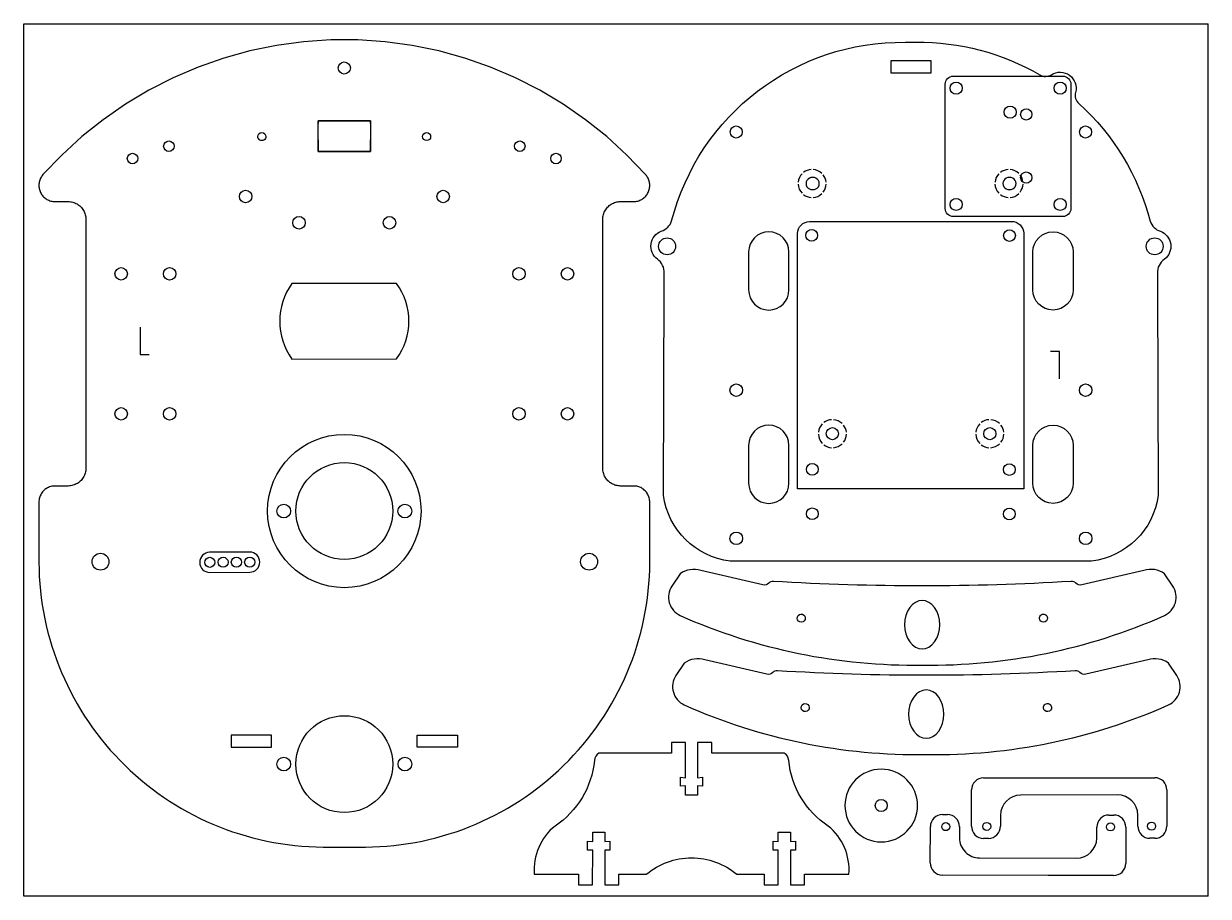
# Model space of a CAD drawing. Extents: x 670 to 963, y 34 to 250.
import ezdxf

# ---------------------------------------------------------------- set-up
doc = ezdxf.new("R2010")
doc.units = 0
doc.layers.get('0').update_dxf_attribs({"linetype": 'CONTINUOUS'})
doc.layers.add('20', color=178, linetype='CONTINUOUS')

# ---------------------------------------------------------------- blocks, each defined once
blk = doc.blocks.new('BOTTOM_PLATE')
at = {"color": 1, "linetype": 'CONTINUOUS'}
for p, q in [((-225.88, 372.61), (-235.78, 372.55)), ((-235.75, 367.56), (-225.85, 367.62))]:
    blk.add_line(p, q, dxfattribs=at)
at = {"color": 5, "linetype": 'BYBLOCK'}
blk.add_lwpolyline([(-138.41, 393.38), (-138.41, 409.98), (-138.41, 438.48), (-138.41, 455.08), (-138.4, 455.38), (-138.37, 455.68), (-138.32, 455.98), (-138.25, 456.27), (-138.16, 456.56), (-138.05, 456.84), (-137.92, 457.11), (-137.77, 457.37), (-137.61, 457.62), (-137.43, 457.86), (-137.23, 458.09), (-137.02, 458.3), (-136.79, 458.5), (-136.55, 458.68), (-136.3, 458.84), (-136.04, 458.99), (-135.76, 459.12), (-135.49, 459.23), (-135.2, 459.32), (-134.91, 459.39), (-134.61, 459.44), (-134.31, 459.47), (-134.01, 459.48), (-130.77, 459.48), (-130.51, 459.49), (-130.25, 459.52), (-129.99, 459.56), (-129.73, 459.62), (-129.48, 459.7), (-129.24, 459.79), (-129, 459.9), (-128.77, 460.02), (-128.54, 460.16), (-128.33, 460.32), (-128.13, 460.48), (-127.94, 460.66), (-127.76, 460.86), (-127.59, 461.06), (-127.44, 461.27), (-127.3, 461.5), (-127.18, 461.73), (-127.07, 461.97), (-126.98, 462.22), (-126.9, 462.47), (-126.85, 462.72), (-126.8, 462.98), (-126.78, 463.24), (-126.77, 463.51), (-126.78, 463.77), (-126.81, 464.03), (-126.85, 464.29), (-126.92, 464.54), (-126.99, 464.8), (-127.09, 465.04), (-127.2, 465.28), (-127.32, 465.51), (-127.46, 465.73), (-127.62, 465.94), (-127.79, 466.15), (-132.44, 471.02), (-137.41, 475.57), (-142.67, 479.78), (-148.21, 483.62), (-153.99, 487.08), (-160, 490.15), (-166.19, 492.8), (-172.55, 495.03), (-179.05, 496.82), (-185.65, 498.18), (-192.33, 499.08), (-199.05, 499.53), (-205.79, 499.53), (-212.52, 499.08), (-219.19, 498.18), (-225.8, 496.82), (-232.29, 495.03), (-238.65, 492.8), (-244.85, 490.15), (-250.85, 487.08), (-256.63, 483.62), (-262.17, 479.78), (-267.44, 475.57), (-272.41, 471.02), (-277.06, 466.15), (-277.23, 465.94), (-277.38, 465.73), (-277.52, 465.51), (-277.65, 465.28), (-277.76, 465.04), (-277.85, 464.8), (-277.93, 464.54), (-277.99, 464.29), (-278.04, 464.03), (-278.06, 463.77), (-278.07, 463.51), (-278.07, 463.24), (-278.04, 462.98), (-278, 462.72), (-277.94, 462.47), (-277.87, 462.22), (-277.77, 461.97), (-277.67, 461.73), (-277.54, 461.5), (-277.41, 461.27), (-277.25, 461.06), (-277.09, 460.86), (-276.91, 460.66), (-276.72, 460.48), (-276.52, 460.32), (-276.3, 460.16), (-276.08, 460.02), (-275.85, 459.9), (-275.61, 459.79), (-275.36, 459.7), (-275.11, 459.62), (-274.86, 459.56), (-274.6, 459.52), (-274.34, 459.49), (-274.07, 459.48), (-270.83, 459.48), (-270.55, 459.47), (-270.26, 459.45), (-269.97, 459.4), (-269.69, 459.33), (-269.42, 459.25), (-269.15, 459.15), (-268.89, 459.03), (-268.63, 458.89), (-268.39, 458.74), (-268.15, 458.57), (-267.93, 458.39), (-267.72, 458.2), (-267.53, 457.99), (-267.34, 457.76), (-267.17, 457.53), (-267.02, 457.28), (-266.89, 457.03), (-266.77, 456.77), (-266.67, 456.5), (-266.58, 456.22), (-266.52, 455.94), (-266.47, 455.66), (-266.44, 455.37), (-266.43, 455.08), (-266.43, 438.48), (-266.43, 409.98), (-266.43, 393.38), (-266.44, 393.08), (-266.47, 392.78), (-266.53, 392.49), (-266.6, 392.2), (-266.69, 391.91), (-266.8, 391.63), (-266.93, 391.36), (-267.07, 391.1), (-267.24, 390.85), (-267.42, 390.61), (-267.62, 390.38), (-267.83, 390.17), (-268.06, 389.97), (-268.3, 389.79), (-268.55, 389.62), (-268.81, 389.48), (-269.08, 389.35), (-269.36, 389.24), (-269.65, 389.15), (-269.94, 389.08), (-270.23, 389.03), (-270.53, 388.99), (-270.83, 388.98), (-274.07, 388.98), (-274.35, 388.97), (-274.62, 388.95), (-274.89, 388.9), (-275.15, 388.84), (-275.41, 388.75), (-275.67, 388.65), (-275.91, 388.54), (-276.15, 388.4), (-276.38, 388.25), (-276.6, 388.09), (-276.8, 387.91), (-277, 387.71), (-277.18, 387.51), (-277.34, 387.29), (-277.49, 387.06), (-277.62, 386.82), (-277.74, 386.58), (-277.84, 386.32), (-277.92, 386.06), (-277.99, 385.8), (-278.04, 385.53), (-278.06, 385.26), (-278.06, 371.84, 0.418085), (-207.65, 299.48), (-197.19, 299.48, 0.417964), (-126.77, 371.85), (-126.77, 385.26), (-126.81, 385.51), (-126.85, 385.76), (-126.91, 386.02), (-126.98, 386.27), (-127.08, 386.51), (-127.18, 386.75), (-127.31, 386.98), (-127.45, 387.21), (-127.6, 387.42), (-127.76, 387.62), (-127.94, 387.81), (-128.13, 387.99), (-128.34, 388.16), (-128.55, 388.31), (-128.77, 388.45), (-129, 388.57), (-129.24, 388.68), (-129.49, 388.77), (-129.74, 388.85), (-129.99, 388.91), (-130.25, 388.95), (-130.51, 388.98), (-130.77, 388.98), (-134.01, 388.98), (-134.3, 388.99), (-134.59, 389.02), (-134.87, 389.07), (-135.15, 389.13), (-135.43, 389.22), (-135.7, 389.32), (-135.96, 389.44), (-136.21, 389.57), (-136.46, 389.73), (-136.69, 389.89), (-136.91, 390.08), (-137.12, 390.27), (-137.32, 390.48), (-137.5, 390.71), (-137.67, 390.94), (-137.82, 391.18), (-137.96, 391.44), (-138.08, 391.7), (-138.18, 391.97), (-138.26, 392.25), (-138.33, 392.53), (-138.37, 392.81), (-138.4, 393.1)], format="xyb", close=True, dxfattribs=at)
at = {"color": 1, "linetype": 'BYBLOCK'}
for points in [[(-203.93, 492.59, -1), (-200.93, 492.59, -1)], [(-223.85, 475.58, -1), (-221.85, 475.59, -1)], [(-183.04, 475.59, -1), (-181.04, 475.59, -1)], [(-189.47, 420.47, 0.323544), (-189.47, 439.21), (-215.41, 439.21, 0.323544), (-215.4, 420.46)], [(-214.43, 382.78, -1), (-190.43, 382.78, -1)], [(-219.13, 382.78, -1), (-215.73, 382.78, -1)], [(-189.13, 382.78, -1), (-185.73, 382.78, -1)]]:
    blk.add_lwpolyline(points, format="xyb", close=True, dxfattribs=at)
for points in [[(-208.93, 478.8), (-208.93, 478.8), (-208.93, 479.48), (-195.93, 479.48), (-195.93, 478.8), (-195.93, 478.8), (-195.93, 474.8), (-195.93, 474.8), (-195.93, 471.88), (-208.93, 471.88), (-208.93, 474.8), (-208.93, 474.8)], [(-220.42, 324.25), (-220.42, 327.25), (-230.42, 327.25), (-230.42, 324.25)], [(-184.42, 324.25), (-184.42, 327.25), (-174.42, 327.25), (-174.42, 324.25)]]:
    blk.add_lwpolyline(points, close=True, dxfattribs=at)
at = {"color": 1}
for points in [[(-195.93, 478.8), (-195.93, 479.48), (-208.93, 479.48), (-208.93, 478.8)], [(-208.93, 474.8), (-208.93, 471.88), (-195.93, 471.88), (-195.93, 474.8)]]:
    blk.add_lwpolyline(points, dxfattribs=at)
at = {"color": 1, "linetype": 'BYBLOCK'}
for points in [[(-253.01, 428.32), (-253.01, 421.58)], [(-253.01, 421.58), (-250.76, 421.58)]]:
    blk.add_lwpolyline(points, dxfattribs=at)
for centre, radius in [((-245.88, 473.21), 1.3), ((-158.97, 473.21), 1.3), ((-254.87, 470.15), 1.3), ((-149.99, 470.15), 1.3), ((-226.86, 460.74, -1), 1.55), ((-177.93, 460.74, -1), 1.55), ((-213.64, 454.23), 1.55), ((-191.24, 454.23), 1.55), ((-257.69, 441.58, 0), 1.55), ((-245.69, 441.58, 0), 1.55), ((-159.16, 441.58, 0), 1.55), ((-147.16, 441.58, 0), 1.55), ((-257.69, 406.88), 1.55), ((-245.69, 406.88), 1.55), ((-159.16, 406.88), 1.55), ((-147.16, 406.88), 1.55), ((-202.43, 382.78), 19), ((-262.81, 370.22), 2.1), ((-141.79, 370.22), 2.1), ((-202.42, 320.05), 12), ((-217.42, 320.05), 1.7), ((-187.42, 320.05), 1.7)]:
    blk.add_circle(centre, radius, dxfattribs=at)
at = {"color": 7, "linetype": 'CONTINUOUS'}
for centre in [(-235.76, 370.06), (-232.46, 370.08), (-229.16, 370.09), (-225.86, 370.11)]:
    blk.add_circle(centre, 1.25, dxfattribs=at)
at = {"color": 1, "linetype": 'CONTINUOUS'}
for centre, start, end in [((-235.76, 370.06), 90.3143, 270.3143), ((-225.86, 370.11), 270.3143, 90.3143)]:
    blk.add_arc(centre, 2.49, start, end, dxfattribs=at)
blk = doc.blocks.new('TOP_PLATE')
at = {"color": 1, "linetype": 'BYBLOCK'}
for p, q in [((-59.5, 461.49), (-59.5, 459.25)), ((-52.76, 461.49), (-59.5, 461.49))]:
    blk.add_line(p, q, dxfattribs=at)
at = {"color": 5, "linetype": 'CONTINUOUS'}
blk.add_line((-136.17, 423.34, 0), (-136.17, 425.97, 0), dxfattribs=at)
blk.add_lwpolyline([(-136.17, 425.97, -0.136777), (-128.07, 456.61, 0.282034), (-128.13, 459.48, -0.685138), (-123.75, 465.46, 0.282034), (-120.99, 466.28, -0.147538), (-91.83, 483.92, 0.236388), (-89.32, 486.48, -0.591791), (-82.38, 487.46, 0.260669), (-78.87, 485.74, -0.012471), (-75.98, 485.76), (-23.89, 485.92, -0.344306), (-7.58, 469.39), (-7.58, 424.67), (-7.58, 379.94, -0.344306), (-23.89, 363.41), (-75.98, 363.58, -0.010286), (-78.89, 363.59, 0.260669), (-82.4, 361.88, -0.591791), (-89.35, 362.86, 0.237482), (-91.87, 365.42, -0.345909), (-136.17, 423.34)], format="xyb", dxfattribs=at)
at = {"color": 18, "linetype": 'BYBLOCK'}
blk.add_lwpolyline([(-125.78, 464.31), (-94.97, 464.31, -0.414214), (-92.97, 462.31), (-92.97, 435.19, -0.414214), (-94.97, 433.19), (-125.78, 433.19, -0.414214), (-127.78, 435.19), (-127.78, 462.31, -0.414214)], format="xyb", close=True, dxfattribs=at)
at = {"color": 1}
for points in [[(-76.8, 454.88), (-84.19, 454.88, -1), (-84.19, 464.88), (-76.8, 464.88), (-74.8, 464.88, -1), (-74.8, 454.88)], [(-28.87, 454.88), (-36.26, 454.88, -1), (-36.26, 464.88), (-28.87, 464.88), (-26.87, 464.88, -1), (-26.87, 454.88)], [(-76.8, 394.48), (-84.19, 394.48, 1), (-84.19, 384.48), (-76.8, 384.48), (-74.8, 384.48, 1), (-74.8, 394.48)], [(-28.87, 394.48), (-36.26, 394.48, 1), (-36.26, 384.48), (-28.87, 384.48), (-26.87, 384.48, 1), (-26.87, 394.48)]]:
    blk.add_lwpolyline(points, format="xyb", close=True, dxfattribs=at)
at = {"color": 7, "linetype": 'CONTINUOUS'}
blk.add_lwpolyline([(-88.81, 452.63), (-25.5, 452.62), (-25.5, 396.6), (-88.75, 396.6, -0.414214), (-91.75, 399.6), (-91.75, 449.6, -0.414214)], format="xyb", close=True, dxfattribs=at)
at = {"color": 1, "linetype": 'CONTINUOUS'}
blk.add_lwpolyline([(-128.55, 429.68), (-131.55, 429.68), (-131.55, 419.68), (-128.55, 419.68)], close=True, dxfattribs=at)
at = {"color": 1, "linetype": 'BYBLOCK'}
for centre, radius in [((-85.58, 485.06, 0), 2.1), ((-49.93, 467.95, 0), 1.55), ((-13.2, 467.95, 0), 1.55), ((-113.93, 467.95, 0), 1.5), ((-113.93, 381.42, 0), 1.5), ((-49.93, 381.42, 0), 1.55), ((-13.2, 381.42, 0), 1.55), ((-85.58, 364.3, 0), 2.1)]:
    blk.add_circle(centre, radius, dxfattribs=at)
at = {"color": 1, "linetype": 'CONTINUOUS'}
for centre, radius in [((-124.78, 461.63, 0), 1.5), ((-95.98, 461.63, 0), 1.5), ((-118.29, 453.25, 0), 1.4), ((-102.62, 453.25, 0), 1.4), ((-118.83, 449.28, 0), 1.5), ((-88.25, 449.1, 0), 1.45), ((-30.25, 449.05, 0), 1.45), ((-19.25, 449.05, 0), 1.45), ((-39.15, 444.23, 0), 1.5), ((-124.78, 435.88, 0), 1.5), ((-95.98, 435.88, 0), 1.5), ((-39.15, 405.23, 0), 1.5), ((-88.3, 400.1, 0), 1.45), ((-30.3, 400.25, 0), 1.45), ((-19.3, 400.25, 0), 1.45)]:
    blk.add_circle(centre, radius, dxfattribs=at)
at = {"color": 18, "linetype": 'BYBLOCK'}
for centre, start, end in [((-101.15, 448.98, 0), 95.8299, 127.7414), ((-101.15, 448.98, 0), 52.2462, 87.5763), ((-101.15, 448.98, 0), 136.0036, 175.5951), ((-101.15, 448.98, 0), 4.4049, 43.9841), ((-101.15, 448.98, 0), 183.8451, 217.7538), ((-101.15, 448.98, 0), 226.0159, 264.1701), ((-101.15, 448.98, 0), 272.4237, 313.9964), ((-101.15, 448.98, 0), 322.2586, 356.1549), ((-39.15, 444.23, 0), 136.0036, 175.5951), ((-39.15, 444.23, 0), 95.8299, 127.7414), ((-39.15, 444.23, 0), 52.2462, 87.5763), ((-39.15, 444.23, 0), 4.4049, 43.9841), ((-39.15, 444.23, 0), 183.8451, 217.7538), ((-39.15, 444.23, 0), 322.2586, 356.1549), ((-39.15, 444.23, 0), 226.0159, 264.1701), ((-39.15, 444.23, 0), 272.4237, 313.9964), ((-39.15, 405.23, 0), 95.8299, 127.7414), ((-39.15, 405.23, 0), 52.2462, 87.5763), ((-39.15, 405.23, 0), 136.0036, 175.5951), ((-39.15, 405.23, 0), 183.8451, 217.7538), ((-39.15, 405.23, 0), 4.4049, 43.9841), ((-39.15, 405.23, 0), 322.2586, 356.1549), ((-101.15, 400.21, 0), 136.0036, 175.5951), ((-101.15, 400.21, 0), 95.8299, 127.7414), ((-101.15, 400.21, 0), 52.2462, 87.5763), ((-101.15, 400.21, 0), 4.4049, 43.9841), ((-39.15, 405.23, 0), 226.0159, 264.1701), ((-39.15, 405.23, 0), 272.4237, 313.9964), ((-101.15, 400.21, 0), 183.8451, 217.7538), ((-101.15, 400.21, 0), 322.2586, 356.1549), ((-101.15, 400.21, 0), 226.0159, 264.1701), ((-101.15, 400.21, 0), 272.4237, 313.9964)]:
    blk.add_arc(centre, 3.48, start, end, dxfattribs=at)
at = {"color": 1, "linetype": 'CONTINUOUS'}
for centre, start, end in [((-101.15, 449.21, 0), 355.5582, 184.3823), ((-101.15, 448.98, 0), 175.5582, 4.3823), ((-101.15, 400.48, 0), 354.8769, 185.1741), ((-101.15, 400.21, 0), 174.8769, 5.1741)]:
    blk.add_arc(centre, 1.5, start, end, dxfattribs=at)
blk = doc.blocks.new('BUMPER')
at = {"color": 5}
blk.add_lwpolyline([(-311.8, 1129.21, 0.108429), (-324.08, 1069.26, 0.108429), (-311.8, 1009.31, 0.460549), (-304.49, 1007.23), (-301.42, 1009.26, 0.236359), (-300.64, 1014.41), (-304.19, 1029.76, -0.278921), (-303.74, 1031.25, 0.224402), (-303.33, 1032.38, -0.030361), (-303.33, 1106.16, 0.221324), (-303.74, 1107.28, -0.278921), (-304.19, 1108.76), (-300.64, 1124.11, 0.236359), (-301.43, 1129.26), (-304.49, 1131.29, 0.460549)], format="xyb", close=True, dxfattribs=at)
at = {"color": 1}
for points in [[(-312.36, 1098.27, -1), (-312.51, 1100.26, -1)], [(-312.36, 1038.26, -1), (-312.51, 1040.26, -1)]]:
    blk.add_lwpolyline(points, format="xyb", close=True, dxfattribs=at)
blk.add_lwpolyline([(-308.07, 1069.3), (-308.19, 1070.15), (-308.53, 1070.97), (-309.08, 1071.73), (-309.83, 1072.39), (-310.74, 1072.93), (-311.77, 1073.34), (-312.9, 1073.59), (-314.06, 1073.67), (-315.23, 1073.59), (-316.36, 1073.34), (-317.39, 1072.93), (-318.3, 1072.39), (-319.05, 1071.73), (-319.6, 1070.97), (-319.94, 1070.15), (-320.05, 1069.3), (-319.94, 1068.44), (-319.6, 1067.62), (-319.05, 1066.87), (-318.3, 1066.21), (-317.39, 1065.66), (-316.36, 1065.26), (-315.23, 1065.01), (-314.06, 1064.92), (-312.9, 1065.01), (-311.77, 1065.26), (-310.74, 1065.66), (-309.83, 1066.21), (-309.08, 1066.87), (-308.53, 1067.62), (-308.19, 1068.44)], close=True, dxfattribs=at)
blk = doc.blocks.new('REAR_UPRIGHT')
at = {"color": 5, "linetype": 'BYBLOCK'}
blk.add_lwpolyline([(-62.65, 305.09), (-62.65, 302.44), (-59.14, 302.44), (-59.14, 311.19), (-60.39, 311.05), (-60.39, 313.27), (-59.14, 313.23), (-59.14, 315.55), (-57.64, 315.55), (-56.14, 315.55), (-56.15, 313.23), (-54.9, 313.27), (-54.9, 311.05), (-56.15, 311.19), (-56.15, 302.44), (-52.65, 302.44), (-52.65, 305.09), (-34.68, 305.09, 0.245422), (-33.58, 306.93, -0.225736), (-23.82, 323.16, 0.246841), (-18.68, 335.09), (-29.64, 335.09), (-29.64, 337.74), (-33.14, 337.74), (-33.15, 329.12), (-31.9, 329.16), (-31.9, 326.94), (-33.15, 326.98), (-33.16, 324.66), (-34.66, 324.67), (-36.16, 324.66), (-36.17, 326.98), (-37.42, 326.94), (-37.43, 329.16), (-36.18, 329.12), (-36.18, 337.74), (-39.64, 337.74), (-39.64, 335.13), (-46.42, 335.13, -0.170661), (-57.64, 331.04, -0.171145), (-68.86, 335.13), (-75.64, 335.13), (-75.64, 337.74), (-79.11, 337.74), (-79.11, 329.13), (-77.86, 329.16), (-77.87, 326.94), (-79.12, 326.99), (-79.13, 324.67), (-80.63, 324.67), (-82.13, 324.67), (-82.13, 326.99), (-83.38, 326.94), (-83.39, 329.16), (-82.14, 329.13), (-82.15, 337.74), (-85.64, 337.74), (-85.64, 335.09), (-96.61, 335.09, 0.246841), (-91.47, 323.16, -0.225999), (-81.71, 306.92, 0.24305), (-80.61, 305.09), (-62.65, 305.09), (-62.65, 302.44)], format="xyb", dxfattribs=at)
blk = doc.blocks.new('IR_SPACER_NEW')
at = {"color": 5, "linetype": 'BYBLOCK'}
for p, q in [((331.76, 55), (332.96, 55)), ((372.97, 54.95), (374.17, 54.95)), ((328.74, 43.01), (328.76, 52.01)), ((335.96, 52), (335.96, 49.24)), ((369.97, 49.24), (369.97, 51.95)), ((377.17, 51.94), (377.15, 42.94)), ((340.96, 44.24), (364.97, 44.24)), ((357.94, 39.97), (331.74, 40)), ((366.81, 39.96), (357.94, 39.97)), ((374.15, 39.95), (366.81, 39.96))]:
    blk.add_line(p, q, dxfattribs=at)
for centre, radius, start, end in [((331.76, 52), 3, 89.9242, 179.9242), ((332.96, 52), 3, 359.9242, 89.9242), ((372.97, 51.95), 3, 89.9242, 179.9242), ((374.17, 51.95), 3, 359.9242, 89.9242), ((340.96, 49.24), 5, 180, 270), ((364.97, 49.24), 5, 270, 0), ((331.74, 43), 3, 179.9242, 269.9242), ((374.15, 42.95), 3, 269.9242, 359.9242)]:
    blk.add_arc(centre, radius, start, end, dxfattribs=at)
at = {"layer": '20', "color": 1}
for centre in [(332.56, 52), (373.37, 52)]:
    blk.add_circle(centre, 1, dxfattribs=at)
blk = doc.blocks.new('CAP')
at = {"color": 5}
blk.add_lwpolyline([(-424.45, 1104.62, 1), (-424.45, 1086.62, 1)], format="xyb", close=True, dxfattribs=at)
at = {"color": 1}
blk.add_lwpolyline([(-424.45, 1094.12, -1), (-424.45, 1097.12, -1)], format="xyb", close=True, dxfattribs=at)

msp = doc.modelspace()

# ---------------------------------------------------------------- linework, layer by layer
at = {"color": 18, "linetype": 'BYBLOCK'}
msp.add_line((963.5, 34), (963.5, 250.29), dxfattribs=at)
at = {"color": 7, "linetype": 'BYBLOCK'}
msp.add_line((963.5, 34), (670.09, 34), dxfattribs=at)
at = {"linetype": 'BYBLOCK'}
msp.add_lwpolyline([(670.09, 34), (670.09, 250.29), (963.5, 250.29)], dxfattribs=at)

# ---------------------------------------------------------------- block references
msp.add_blockref('BOTTOM_PLATE', (951.93, -253.28), dxfattribs=at)
at = {"linetype": 'BYBLOCK', "rotation": 270}
msp.add_blockref('TOP_PLATE', (465.16, 109.52), dxfattribs=at)
at = {"rotation": 89.99999999999974}
for p in [(1961.93, 415.39), (1962.93, 393.23)]:
    msp.add_blockref('BUMPER', p, dxfattribs=at)
at = {"color": 5, "linetype": 'BYBLOCK', "rotation": 180}
msp.add_blockref('REAR_UPRIGHT', (777.87, 374.59), dxfattribs=at)
msp.add_blockref('CAP', (1306.95, -1039.12))
at = {"color": 2}
for p, rotation in [((1281.91, 103.98), 180.1020262890566), ((565.81, -0.09), 359.8906478116342)]:
    msp.add_blockref('IR_SPACER_NEW', p, dxfattribs=dict(at, rotation=rotation))

doc.saveas('drawing.dxf')
